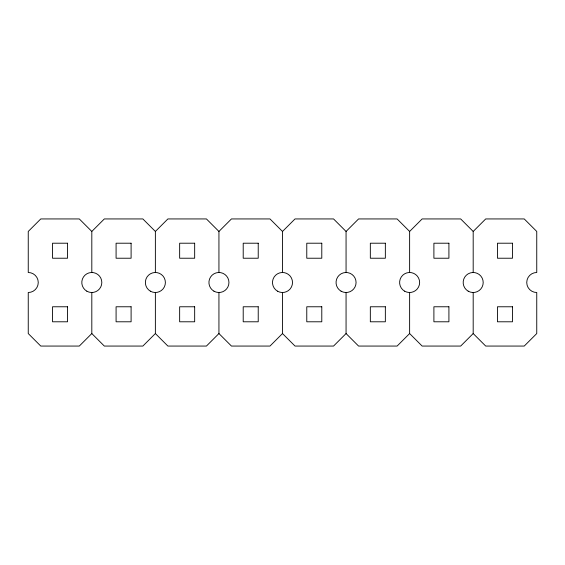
<?xml version="1.0" encoding="UTF-8"?>
<svg xmlns="http://www.w3.org/2000/svg" width="565" height="565" viewBox="0 0 565 565"><rect width="100%" height="100%" fill="white"/><g stroke="black" fill="none" stroke-linecap="round" stroke-linejoin="round"><path stroke-width="0.85" d="M91.812 272.492L91.812 231.452L104.327 218.938L142.86 218.938L155.375 231.452L155.375 272.492M155.375 231.452L167.89 218.938L206.423 218.938L218.938 231.452L218.938 272.492M91.812 292.508L91.812 333.548L79.298 346.062L40.765 346.062L28.25 333.548L28.25 292.508A10.008 10.008 0 0 0 38.258 282.5A10.008 10.008 0 0 0 28.25 272.492L28.25 231.452L40.765 218.938L79.298 218.938L91.812 231.452M218.938 231.452L231.452 218.938L269.985 218.938L282.5 231.452L282.5 272.492M155.375 292.508L155.375 333.548L142.86 346.062L104.327 346.062L91.812 333.548M282.5 231.452L295.015 218.938L333.548 218.938L346.062 231.452L346.062 272.492M218.938 292.508L218.938 333.548L206.423 346.062L167.89 346.062L155.375 333.548M346.062 231.452L358.577 218.938L397.11 218.938L409.625 231.452L409.625 272.492M282.5 292.508L282.5 333.548L269.985 346.062L231.452 346.062L218.938 333.548M409.625 231.452L422.14 218.938L460.673 218.938L473.188 231.452L473.188 272.492M346.062 292.508L346.062 333.548L333.548 346.062L295.015 346.062L282.5 333.548M473.188 231.452L485.702 218.938L524.235 218.938L536.75 231.452L536.75 272.492A10.008 10.008 0 0 0 526.742 282.5A10.008 10.008 0 0 0 536.75 292.508L536.75 333.548L524.235 346.062L485.702 346.062L473.188 333.548L473.188 292.508M409.625 292.508L409.625 333.548L397.11 346.062L358.577 346.062L346.062 333.548M473.188 333.548L460.673 346.062L422.14 346.062L409.625 333.548M67.539 243.211L52.524 243.211L52.524 258.226L67.539 258.226L67.539 243.211M131.101 243.211L116.086 243.211L116.086 258.226L131.101 258.226L131.101 243.211M194.664 243.211L179.649 243.211L179.649 258.226L194.664 258.226L194.664 243.211M258.226 243.211L243.211 243.211L243.211 258.226L258.226 258.226L258.226 243.211M321.789 243.211L306.774 243.211L306.774 258.226L321.789 258.226L321.789 243.211M385.351 243.211L370.336 243.211L370.336 258.226L385.351 258.226L385.351 243.211M448.914 243.211L433.899 243.211L433.899 258.226L448.914 258.226L448.914 243.211M512.476 243.211L497.461 243.211L497.461 258.226L512.476 258.226L512.476 243.211M67.539 306.774L52.524 306.774L52.524 321.789L67.539 321.789L67.539 306.774M131.101 306.774L116.086 306.774L116.086 321.789L131.101 321.789L131.101 306.774M194.664 306.774L179.649 306.774L179.649 321.789L194.664 321.789L194.664 306.774M258.226 306.774L243.211 306.774L243.211 321.789L258.226 321.789L258.226 306.774M321.789 306.774L306.774 306.774L306.774 321.789L321.789 321.789L321.789 306.774M385.351 306.774L370.336 306.774L370.336 321.789L385.351 321.789L385.351 306.774M448.914 306.774L433.899 306.774L433.899 321.789L448.914 321.789L448.914 306.774M512.476 306.774L497.461 306.774L497.461 321.789L512.476 321.789L512.476 306.774M86.805 291.166A10.008 10.008 0 0 0 101.82 282.5A10.008 10.008 0 0 0 86.805 273.834A10.008 10.008 0 0 0 86.805 291.166M150.368 291.166A10.008 10.008 0 0 0 165.383 282.5A10.008 10.008 0 0 0 150.368 273.834A10.008 10.008 0 0 0 150.368 291.166M213.93 291.166A10.008 10.008 0 0 0 228.945 282.5A10.008 10.008 0 0 0 213.93 273.834A10.008 10.008 0 0 0 213.93 291.166M468.18 291.166A10.008 10.008 0 0 0 483.195 282.5A10.008 10.008 0 0 0 468.18 273.834A10.008 10.008 0 0 0 468.18 291.166M404.618 291.166A10.008 10.008 0 0 0 419.633 282.5A10.008 10.008 0 0 0 404.618 273.834A10.008 10.008 0 0 0 404.618 291.166M341.055 291.166A10.008 10.008 0 0 0 356.07 282.5A10.008 10.008 0 0 0 341.055 273.834A10.008 10.008 0 0 0 341.055 291.166M277.493 291.166A10.008 10.008 0 0 0 292.508 282.5A10.008 10.008 0 0 0 277.493 273.834A10.008 10.008 0 0 0 277.493 291.166"/></g></svg>
